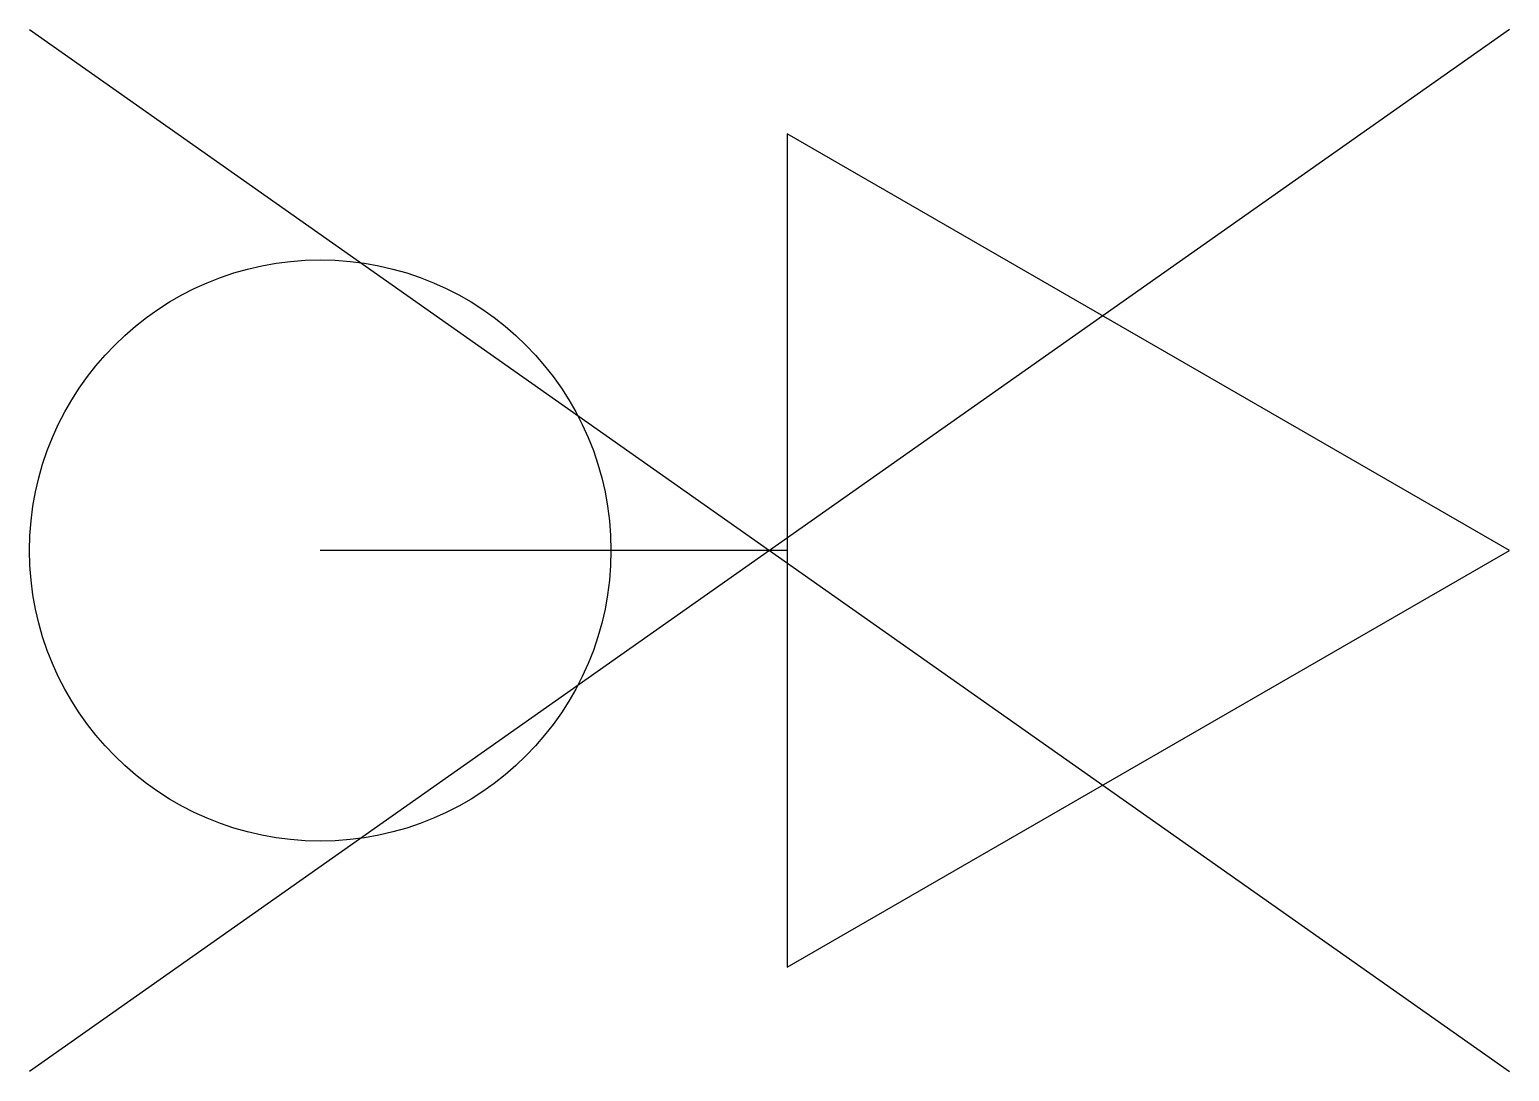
# Model space of a CAD drawing. Header units: metres. Extents: x -0.7 to 2.86, y -1.25 to 1.25.
import ezdxf

# ---------------------------------------------------------------- set-up
doc = ezdxf.new("R2010")
doc.units = ezdxf.units.M

msp = doc.modelspace()

# ---------------------------------------------------------------- linework, layer by layer
for p, q in [((2.8634, 1.2549), (-0.7, -1.2549)), ((-0.7, 1.2549), (2.8634, -1.2549)), ((1.1246, 0), (0, 0))]:
    msp.add_line(p, q)
msp.add_lwpolyline([(2.8634, 0), (1.1246, 1.0039), (1.1246, -1.0039)], close=True)
msp.add_circle((0, 0), 0.7)

doc.saveas('drawing.dxf')
